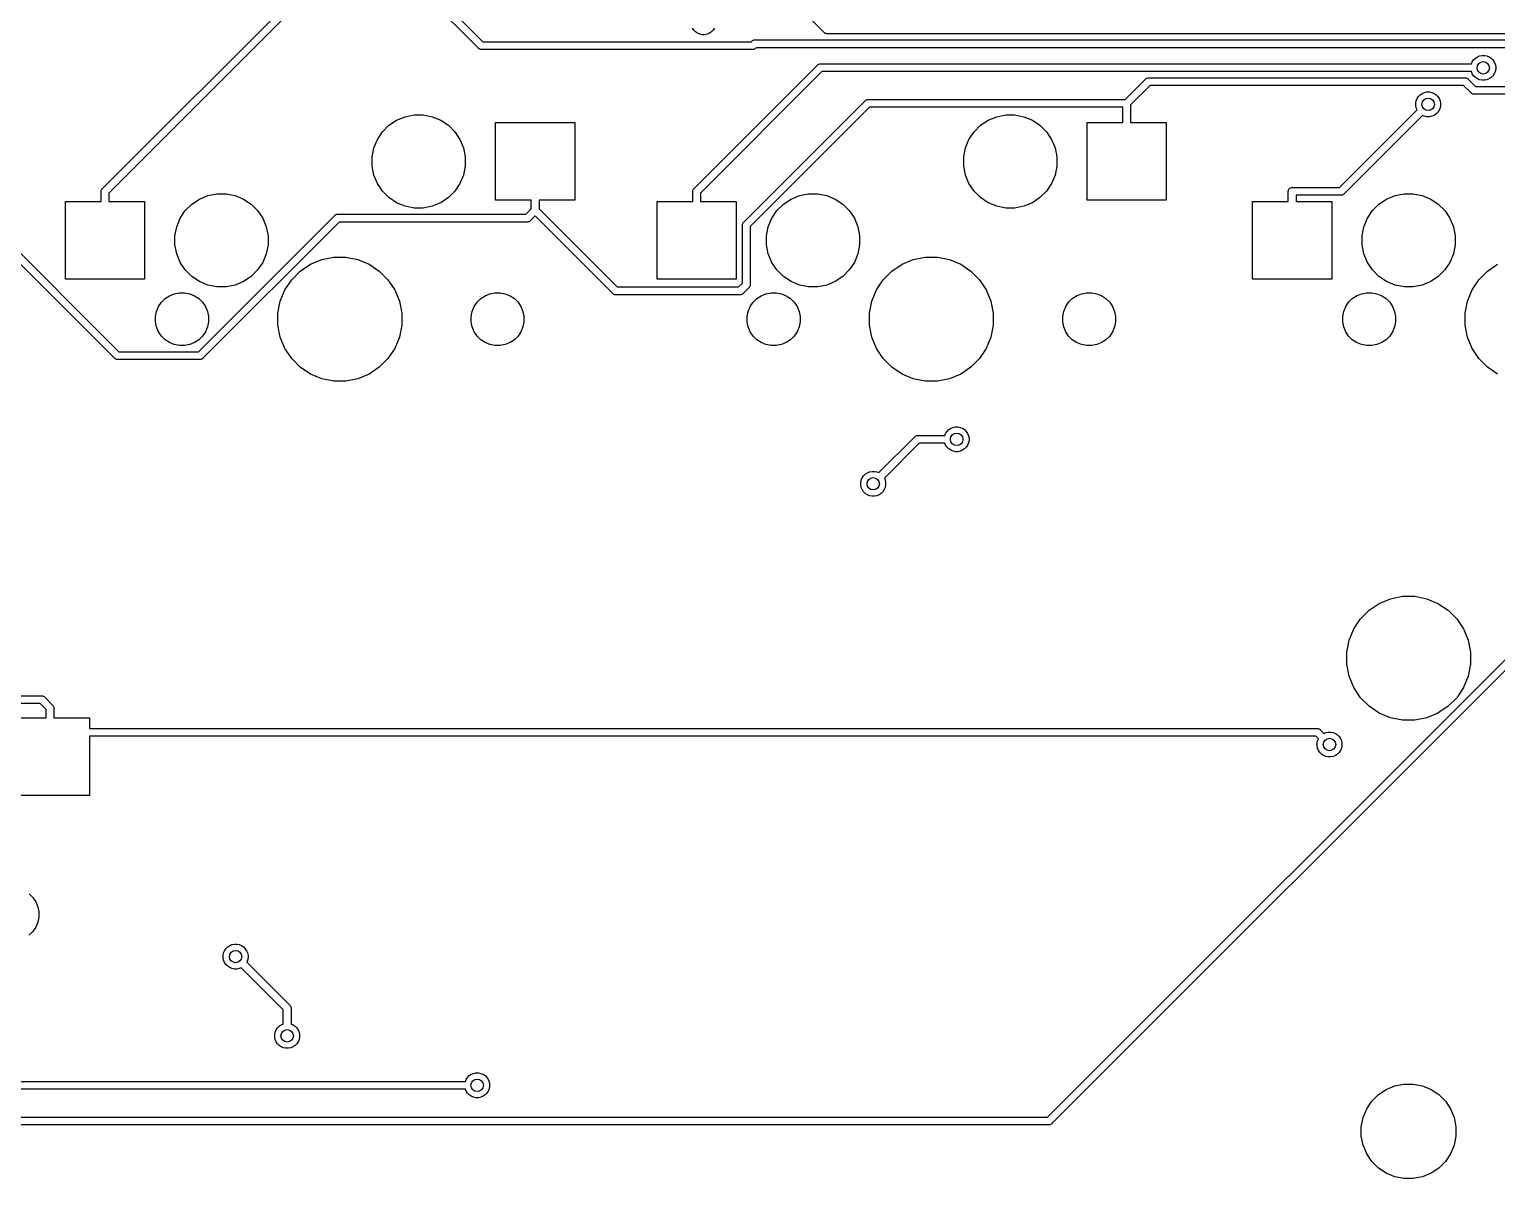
# Model space of a CAD drawing. Extents: x 1.2 to 14.9, y -4.9 to -0.3.
# Drawn here: x 6.606 to 8.467, y -4.825 to -3.367 of the extents above; entities that cross this region are included whole.
import ezdxf

# ---------------------------------------------------------------- set-up
doc = ezdxf.new("R2010")
doc.units = 0
doc.header["$MEASUREMENT"] = 0
doc.layers.add('BLACK', color=7, linetype='CONTINUOUS')

msp = doc.modelspace()

# ---------------------------------------------------------------- linework, layer by layer
at = {"layer": 'BLACK', "linetype": 'CONTINUOUS'}
for p, q in [((7.17563, -3.39133), (6.88133, -3.09702)), ((6.88704, -3.08882), (7.18132, -3.38309)), ((6.69905, -3.56933), (6.99434, -3.27405)), ((7.0047, -3.2776), (6.70728, -3.57502)), ((7.61407, -3.37137), (7.572, -3.3293)), ((7.44879, -3.36853), (7.44707, -3.36596)), ((7.47498, -3.36596), (7.47326, -3.36853)), ((7.18132, -3.38309), (7.52176, -3.38309)), ((7.45098, -3.37073), (7.44879, -3.36853)), ((7.45356, -3.37245), (7.45098, -3.37073)), ((7.45643, -3.37364), (7.45356, -3.37245)), ((7.45947, -3.37424), (7.45643, -3.37364)), ((7.46257, -3.37424), (7.45947, -3.37424)), ((7.46562, -3.37364), (7.46257, -3.37424)), ((7.46848, -3.37245), (7.46562, -3.37364)), ((7.47106, -3.37073), (7.46848, -3.37245)), ((7.47326, -3.36853), (7.47106, -3.37073)), ((7.52176, -3.38309), (7.52238, -3.38248)), ((7.52238, -3.38248), (7.52253, -3.38229)), ((7.52253, -3.38229), (7.52291, -3.38198)), ((7.52291, -3.38198), (7.52328, -3.38168)), ((7.52328, -3.38168), (7.52414, -3.38122)), ((7.52414, -3.38122), (7.52506, -3.38094)), ((7.52506, -3.38094), (7.52579, -3.38087)), ((7.52579, -3.38087), (7.52603, -3.38085)), ((7.52579, -3.38087), (7.52579, -3.38087)), ((7.52603, -3.38085), (7.52627, -3.38087)), ((7.52627, -3.38087), (8.60616, -3.38087)), ((7.61423, -3.37156), (7.61407, -3.37137)), ((7.61442, -3.37171), (7.61423, -3.37156)), ((7.61475, -3.37199), (7.61442, -3.37171)), ((7.61442, -3.37171), (7.61442, -3.37171)), ((7.61498, -3.37217), (7.61475, -3.37199)), ((7.61583, -3.37263), (7.61498, -3.37217)), ((7.61676, -3.37291), (7.61583, -3.37263)), ((7.61748, -3.37298), (7.61676, -3.37291)), ((7.61772, -3.37301), (7.61748, -3.37298)), ((7.61748, -3.37298), (7.61748, -3.37298)), ((7.61797, -3.37298), (7.61772, -3.37301)), ((8.67991, -3.37298), (7.61797, -3.37298)), ((7.17579, -3.39151), (7.17563, -3.39133)), ((7.17597, -3.39167), (7.17579, -3.39151)), ((7.17636, -3.39198), (7.17597, -3.39167)), ((7.17597, -3.39167), (7.17597, -3.39167)), ((7.17654, -3.39213), (7.17636, -3.39198)), ((7.17739, -3.39258), (7.17654, -3.39213)), ((7.17832, -3.39287), (7.17739, -3.39258)), ((7.17904, -3.39294), (7.17832, -3.39287)), ((7.17928, -3.39296), (7.17904, -3.39294)), ((7.17904, -3.39294), (7.17904, -3.39294)), ((7.17952, -3.39294), (7.17928, -3.39296)), ((7.52356, -3.39294), (7.17952, -3.39294)), ((7.5238, -3.39296), (7.52356, -3.39294)), ((7.52404, -3.39294), (7.5238, -3.39296)), ((7.52477, -3.39287), (7.52404, -3.39294)), ((7.52404, -3.39294), (7.52404, -3.39294)), ((7.5257, -3.39258), (7.52477, -3.39287)), ((7.52655, -3.39213), (7.5257, -3.39258)), ((7.5273, -3.39151), (7.52655, -3.39213)), ((7.52745, -3.39132), (7.5273, -3.39151)), ((7.52807, -3.39071), (7.52745, -3.39132)), ((8.6034, -3.39071), (7.52807, -3.39071)), ((8.43741, -3.40622), (8.4396, -3.40403)), ((8.4396, -3.40403), (8.44218, -3.4023)), ((8.44218, -3.4023), (8.44504, -3.40112)), ((8.44504, -3.40112), (8.44809, -3.40051)), ((8.44809, -3.40051), (8.45119, -3.40051)), ((8.45119, -3.40051), (8.45423, -3.40112)), ((8.45423, -3.40112), (8.4571, -3.4023)), ((8.4571, -3.4023), (8.45968, -3.40403)), ((8.45968, -3.40403), (8.46187, -3.40622)), ((7.44905, -3.56933), (7.60561, -3.41278)), ((7.61129, -3.42101), (7.45728, -3.57502)), ((7.60561, -3.41278), (7.60576, -3.41259)), ((7.60576, -3.41259), (7.60595, -3.41244)), ((7.60595, -3.41244), (7.60651, -3.41197)), ((7.60595, -3.41244), (7.60595, -3.41244)), ((7.60651, -3.41197), (7.60736, -3.41152)), ((7.60651, -3.41197), (7.60651, -3.41197)), ((7.60651, -3.41197), (7.60651, -3.41197)), ((7.60736, -3.41152), (7.60829, -3.41124)), ((7.60829, -3.41124), (7.60901, -3.41117)), ((7.60901, -3.41117), (7.60926, -3.41114)), ((7.60901, -3.41117), (7.60901, -3.41117)), ((7.60926, -3.41114), (7.6095, -3.41117)), ((7.6095, -3.41117), (8.4347, -3.41117)), ((8.43456, -3.42101), (7.61129, -3.42101)), ((8.43568, -3.42372), (8.43456, -3.42101)), ((8.4347, -3.41117), (8.43568, -3.4088)), ((8.43568, -3.4088), (8.43741, -3.40622)), ((8.46187, -3.40622), (8.46359, -3.4088)), ((8.46359, -3.4088), (8.46478, -3.41167)), ((8.46478, -3.42085), (8.46359, -3.42372)), ((8.46478, -3.41167), (8.46539, -3.41471)), ((8.46539, -3.41781), (8.46478, -3.42085)), ((8.46539, -3.41471), (8.46539, -3.41781)), ((7.9956, -3.45641), (8.0215, -3.43051)), ((8.02718, -3.43874), (8.00256, -3.46337)), ((8.0215, -3.43051), (8.02165, -3.43033)), ((8.02165, -3.43033), (8.02184, -3.43017)), ((8.02184, -3.43017), (8.0224, -3.42971)), ((8.0224, -3.42971), (8.02325, -3.42925)), ((8.02325, -3.42925), (8.02418, -3.42897)), ((8.02418, -3.42897), (8.0249, -3.4289)), ((8.0249, -3.4289), (8.02515, -3.42888)), ((8.0249, -3.4289), (8.0249, -3.4289)), ((8.02515, -3.42888), (8.02539, -3.4289)), ((8.02539, -3.4289), (8.42658, -3.4289)), ((8.42478, -3.43874), (8.02718, -3.43874)), ((8.43416, -3.44812), (8.42478, -3.43874)), ((8.42658, -3.4289), (8.42682, -3.42888)), ((8.42682, -3.42888), (8.42706, -3.4289)), ((8.42706, -3.4289), (8.42706, -3.4289)), ((8.42706, -3.4289), (8.42778, -3.42897)), ((8.42778, -3.42897), (8.42871, -3.42925)), ((8.42871, -3.42925), (8.42957, -3.42971)), ((8.42957, -3.42971), (8.43032, -3.43033)), ((8.43032, -3.43033), (8.43047, -3.43051)), ((8.43047, -3.43051), (8.43985, -3.43989)), ((8.43741, -3.4263), (8.43568, -3.42372)), ((8.4396, -3.42849), (8.43741, -3.4263)), ((8.44218, -3.43022), (8.4396, -3.42849)), ((8.43985, -3.43989), (8.72423, -3.43989)), ((8.44504, -3.4314), (8.44218, -3.43022)), ((8.44809, -3.43201), (8.44504, -3.4314)), ((8.45119, -3.43201), (8.44809, -3.43201)), ((8.45423, -3.4314), (8.45119, -3.43201)), ((8.4571, -3.43022), (8.45423, -3.4314)), ((8.45968, -3.42849), (8.4571, -3.43022)), ((8.46187, -3.4263), (8.45968, -3.42849)), ((8.46359, -3.42372), (8.46187, -3.4263)), ((7.51217, -3.6119), (7.66605, -3.45802)), ((7.66605, -3.45802), (7.66621, -3.45783)), ((7.66621, -3.45783), (7.66663, -3.45749)), ((7.66663, -3.45749), (7.66696, -3.45722)), ((7.66696, -3.45722), (7.66781, -3.45676)), ((7.66781, -3.45676), (7.66874, -3.45648)), ((7.66874, -3.45648), (7.66946, -3.45641)), ((7.66946, -3.45641), (7.6697, -3.45639)), ((7.66946, -3.45641), (7.66946, -3.45641)), ((7.6697, -3.45639), (7.66995, -3.45641)), ((7.66995, -3.45641), (7.9956, -3.45641)), ((8.36403, -3.46104), (8.36463, -3.45799)), ((8.36463, -3.45799), (8.36582, -3.45513)), ((8.36582, -3.45513), (8.36754, -3.45255)), ((8.36754, -3.45255), (8.36974, -3.45035)), ((8.36974, -3.45035), (8.37232, -3.44863)), ((8.37232, -3.44863), (8.37518, -3.44744)), ((8.37518, -3.44744), (8.37822, -3.44684)), ((8.37822, -3.44684), (8.38133, -3.44684)), ((8.38133, -3.44684), (8.38437, -3.44744)), ((8.38437, -3.44744), (8.38724, -3.44863)), ((8.38724, -3.44863), (8.38981, -3.45035)), ((8.38981, -3.45035), (8.39201, -3.45255)), ((8.39201, -3.45255), (8.39373, -3.45513)), ((8.39373, -3.45513), (8.39492, -3.45799)), ((8.39492, -3.45799), (8.39552, -3.46104)), ((8.43431, -3.44831), (8.43416, -3.44812)), ((8.4345, -3.44847), (8.43431, -3.44831)), ((8.4347, -3.44863), (8.4345, -3.44847)), ((8.4345, -3.44847), (8.4345, -3.44847)), ((8.43506, -3.44893), (8.4347, -3.44863)), ((8.43592, -3.44938), (8.43506, -3.44893)), ((8.43685, -3.44966), (8.43592, -3.44938)), ((8.43757, -3.44974), (8.43685, -3.44966)), ((8.43781, -3.44976), (8.43757, -3.44974)), ((8.43757, -3.44974), (8.43757, -3.44974)), ((8.43805, -3.44974), (8.43781, -3.44976)), ((8.72243, -3.44974), (8.43805, -3.44974)), ((7.07203, -3.48267), (7.08277, -3.47821)), ((7.08277, -3.47821), (7.09418, -3.47594)), ((7.09418, -3.47594), (7.10582, -3.47594)), ((7.10582, -3.47594), (7.11723, -3.47821)), ((7.11723, -3.47821), (7.12797, -3.48267)), ((7.67174, -3.46625), (7.5204, -3.61759)), ((7.99272, -3.46625), (7.67174, -3.46625)), ((7.82203, -3.48267), (7.83277, -3.47821)), ((7.83277, -3.47821), (7.84418, -3.47594)), ((7.84418, -3.47594), (7.85582, -3.47594)), ((7.85582, -3.47594), (7.86723, -3.47821)), ((7.86723, -3.47821), (7.87797, -3.48267)), ((7.99272, -3.47322), (7.99272, -3.46625)), ((7.99272, -3.48579), (7.99272, -3.47322)), ((7.99272, -3.47322), (7.99272, -3.47322)), ((8.00256, -3.46337), (8.00256, -3.48579)), ((8.26734, -3.56806), (8.36568, -3.46972)), ((8.37264, -3.47668), (8.27303, -3.57629)), ((8.36403, -3.46414), (8.36403, -3.46104)), ((8.36463, -3.46718), (8.36403, -3.46414)), ((8.36568, -3.46972), (8.36463, -3.46718)), ((8.37518, -3.47773), (8.37264, -3.47668)), ((8.37822, -3.47833), (8.37518, -3.47773)), ((8.38133, -3.47833), (8.37822, -3.47833)), ((8.38437, -3.47773), (8.38133, -3.47833)), ((8.38724, -3.47654), (8.38437, -3.47773)), ((8.38981, -3.47482), (8.38724, -3.47654)), ((8.39201, -3.47263), (8.38981, -3.47482)), ((8.39373, -3.47005), (8.39201, -3.47263)), ((8.39492, -3.46718), (8.39373, -3.47005)), ((8.39552, -3.46414), (8.39492, -3.46718)), ((8.39552, -3.46104), (8.39552, -3.46414)), ((7.05413, -3.49735), (7.06235, -3.48913)), ((7.06235, -3.48913), (7.07203, -3.48267)), ((7.12797, -3.48267), (7.13765, -3.48913)), ((7.13765, -3.48913), (7.14587, -3.49735)), ((7.19744, -3.58421), (7.19744, -3.48579)), ((7.19744, -3.48579), (7.29783, -3.48579)), ((7.29783, -3.48579), (7.29783, -3.58421)), ((7.80413, -3.49735), (7.81235, -3.48913)), ((7.81235, -3.48913), (7.82203, -3.48267)), ((7.87797, -3.48267), (7.88765, -3.48913)), ((7.88765, -3.48913), (7.89587, -3.49735)), ((7.94744, -3.58421), (7.94744, -3.48579)), ((7.94744, -3.48579), (7.99272, -3.48579)), ((8.00256, -3.48579), (8.04783, -3.48579)), ((8.04783, -3.48579), (8.04783, -3.58421)), ((7.04321, -3.51777), (7.04767, -3.50703)), ((7.04767, -3.50703), (7.05413, -3.49735)), ((7.14587, -3.49735), (7.15233, -3.50703)), ((7.15233, -3.50703), (7.15679, -3.51777)), ((7.79321, -3.51777), (7.79767, -3.50703)), ((7.79767, -3.50703), (7.80413, -3.49735)), ((7.89587, -3.49735), (7.90233, -3.50703)), ((7.90233, -3.50703), (7.90679, -3.51777)), ((7.04094, -3.52918), (7.04321, -3.51777)), ((7.04094, -3.54082), (7.04094, -3.52918)), ((7.15679, -3.51777), (7.15906, -3.52918)), ((7.15906, -3.52918), (7.15906, -3.54082)), ((7.79094, -3.52918), (7.79321, -3.51777)), ((7.79094, -3.54082), (7.79094, -3.52918)), ((7.90679, -3.51777), (7.90906, -3.52918)), ((7.90906, -3.52918), (7.90906, -3.54082)), ((7.04321, -3.55223), (7.04094, -3.54082)), ((7.04767, -3.56297), (7.04321, -3.55223)), ((7.15679, -3.55223), (7.15233, -3.56297)), ((7.15906, -3.54082), (7.15679, -3.55223)), ((7.79321, -3.55223), (7.79094, -3.54082)), ((7.79767, -3.56297), (7.79321, -3.55223)), ((7.90679, -3.55223), (7.90233, -3.56297)), ((7.90906, -3.54082), (7.90679, -3.55223)), ((6.69751, -3.57202), (6.69779, -3.57109)), ((6.69779, -3.57109), (6.69825, -3.57023)), ((6.69825, -3.57023), (6.69871, -3.56967)), ((6.69871, -3.56967), (6.69887, -3.56948)), ((6.69871, -3.56967), (6.69871, -3.56967)), ((6.69887, -3.56948), (6.69905, -3.56933)), ((7.05413, -3.57265), (7.04767, -3.56297)), ((7.15233, -3.56297), (7.14587, -3.57265)), ((7.44751, -3.57202), (7.44779, -3.57109)), ((7.44779, -3.57109), (7.44825, -3.57023)), ((7.44825, -3.57023), (7.44871, -3.56967)), ((7.44871, -3.56967), (7.44887, -3.56948)), ((7.44871, -3.56967), (7.44871, -3.56967)), ((7.44887, -3.56948), (7.44905, -3.56933)), ((7.80413, -3.57265), (7.79767, -3.56297)), ((7.90233, -3.56297), (7.89587, -3.57265)), ((8.20251, -3.57202), (8.20279, -3.57109)), ((8.20279, -3.57109), (8.20325, -3.57023)), ((8.20325, -3.57023), (8.20387, -3.56948)), ((8.20387, -3.56948), (8.20461, -3.56887)), ((8.20461, -3.56887), (8.20547, -3.56841)), ((8.20547, -3.56841), (8.2064, -3.56813)), ((8.2064, -3.56813), (8.20712, -3.56806)), ((8.20712, -3.56806), (8.20736, -3.56804)), ((8.20712, -3.56806), (8.20712, -3.56806)), ((8.20736, -3.56804), (8.2076, -3.56806)), ((8.2076, -3.56806), (8.26734, -3.56806)), ((6.71429, -3.78462), (6.51388, -3.58421)), ((6.5278, -3.58421), (6.71998, -3.77639)), ((6.65217, -3.68421), (6.65217, -3.58579)), ((6.65217, -3.58579), (6.69744, -3.58579)), ((6.69742, -3.57298), (6.69751, -3.57202)), ((6.69744, -3.57322), (6.69742, -3.57298)), ((6.69744, -3.58579), (6.69744, -3.57322)), ((6.70728, -3.57502), (6.70728, -3.58579)), ((6.70728, -3.58579), (6.75256, -3.58579)), ((6.75256, -3.58579), (6.75256, -3.68421)), ((6.80413, -3.59735), (6.81235, -3.58913)), ((6.81235, -3.58913), (6.82203, -3.58267)), ((6.82203, -3.58267), (6.83277, -3.57821)), ((6.83277, -3.57821), (6.84418, -3.57594)), ((6.84418, -3.57594), (6.85582, -3.57594)), ((6.85582, -3.57594), (6.86723, -3.57821)), ((6.86723, -3.57821), (6.87797, -3.58267)), ((6.87797, -3.58267), (6.88765, -3.58913)), ((6.88765, -3.58913), (6.89587, -3.59735)), ((7.06235, -3.58087), (7.05413, -3.57265)), ((7.07203, -3.58733), (7.06235, -3.58087)), ((7.08277, -3.59179), (7.07203, -3.58733)), ((7.12797, -3.58733), (7.11723, -3.59179)), ((7.13765, -3.58087), (7.12797, -3.58733)), ((7.14587, -3.57265), (7.13765, -3.58087)), ((7.24272, -3.58421), (7.19744, -3.58421)), ((7.24272, -3.59498), (7.24272, -3.58421)), ((7.29783, -3.58421), (7.25256, -3.58421)), ((7.25256, -3.58421), (7.25256, -3.59498)), ((7.40217, -3.68421), (7.40217, -3.58579)), ((7.40217, -3.58579), (7.44744, -3.58579)), ((7.44742, -3.57298), (7.44751, -3.57202)), ((7.44744, -3.57322), (7.44742, -3.57298)), ((7.44744, -3.58579), (7.44744, -3.57322)), ((7.45728, -3.57502), (7.45728, -3.58579)), ((7.45728, -3.58579), (7.50256, -3.58579)), ((7.50256, -3.58579), (7.50256, -3.68421)), ((7.55413, -3.59735), (7.56235, -3.58913)), ((7.56235, -3.58913), (7.57203, -3.58267)), ((7.57203, -3.58267), (7.58277, -3.57821)), ((7.58277, -3.57821), (7.59418, -3.57594)), ((7.59418, -3.57594), (7.60582, -3.57594)), ((7.60582, -3.57594), (7.61723, -3.57821)), ((7.61723, -3.57821), (7.62797, -3.58267)), ((7.62797, -3.58267), (7.63765, -3.58913)), ((7.63765, -3.58913), (7.64587, -3.59735)), ((7.81235, -3.58087), (7.80413, -3.57265)), ((7.82203, -3.58733), (7.81235, -3.58087)), ((7.83277, -3.59179), (7.82203, -3.58733)), ((7.87797, -3.58733), (7.86723, -3.59179)), ((7.88765, -3.58087), (7.87797, -3.58733)), ((7.89587, -3.57265), (7.88765, -3.58087)), ((8.04783, -3.58421), (7.94744, -3.58421)), ((8.15717, -3.68421), (8.15717, -3.58579)), ((8.15717, -3.58579), (8.20244, -3.58579)), ((8.20242, -3.57298), (8.20251, -3.57202)), ((8.20244, -3.57322), (8.20242, -3.57298)), ((8.20244, -3.58579), (8.20244, -3.57322)), ((8.26914, -3.5779), (8.21228, -3.5779)), ((8.21228, -3.5779), (8.21228, -3.58579)), ((8.21228, -3.58579), (8.25756, -3.58579)), ((8.25756, -3.58579), (8.25756, -3.68421)), ((8.26938, -3.57793), (8.26914, -3.5779)), ((8.26962, -3.5779), (8.26938, -3.57793)), ((8.27035, -3.57783), (8.26962, -3.5779)), ((8.26962, -3.5779), (8.26962, -3.5779)), ((8.27127, -3.57755), (8.27035, -3.57783)), ((8.27213, -3.57709), (8.27127, -3.57755)), ((8.27288, -3.57648), (8.27213, -3.57709)), ((8.27303, -3.57629), (8.27288, -3.57648)), ((8.30913, -3.59735), (8.31735, -3.58913)), ((8.31735, -3.58913), (8.32703, -3.58267)), ((8.32703, -3.58267), (8.33777, -3.57821)), ((8.33777, -3.57821), (8.34918, -3.57594)), ((8.34918, -3.57594), (8.36082, -3.57594)), ((8.36082, -3.57594), (8.37223, -3.57821)), ((8.37223, -3.57821), (8.38297, -3.58267)), ((8.38297, -3.58267), (8.39265, -3.58913)), ((8.39265, -3.58913), (8.40087, -3.59735)), ((6.79321, -3.61777), (6.79767, -3.60703)), ((6.79767, -3.60703), (6.80413, -3.59735)), ((6.82071, -3.77639), (6.99354, -3.60356)), ((6.89587, -3.59735), (6.90233, -3.60703)), ((6.90233, -3.60703), (6.90679, -3.61777)), ((6.99354, -3.60356), (6.99369, -3.60337)), ((6.99369, -3.60337), (6.99388, -3.60322)), ((6.99388, -3.60322), (6.99444, -3.60275)), ((6.99444, -3.60275), (6.9953, -3.6023)), ((6.9953, -3.6023), (6.99549, -3.60224)), ((6.99549, -3.60224), (6.99622, -3.60202)), ((6.99622, -3.60202), (6.99695, -3.60194)), ((6.99695, -3.60194), (6.99719, -3.60192)), ((6.99695, -3.60194), (6.99695, -3.60194)), ((6.99719, -3.60192), (6.99743, -3.60194)), ((6.99743, -3.60194), (7.23575, -3.60194)), ((7.09418, -3.59406), (7.08277, -3.59179)), ((7.10582, -3.59406), (7.09418, -3.59406)), ((7.11723, -3.59179), (7.10582, -3.59406)), ((7.23575, -3.60194), (7.24272, -3.59498)), ((7.24764, -3.60398), (7.24144, -3.61018)), ((7.34609, -3.70243), (7.24764, -3.60398)), ((7.25256, -3.59498), (7.35178, -3.6942)), ((7.54321, -3.61777), (7.54767, -3.60703)), ((7.54767, -3.60703), (7.55413, -3.59735)), ((7.64587, -3.59735), (7.65233, -3.60703)), ((7.65233, -3.60703), (7.65679, -3.61777)), ((7.84418, -3.59406), (7.83277, -3.59179)), ((7.85582, -3.59406), (7.84418, -3.59406)), ((7.86723, -3.59179), (7.85582, -3.59406)), ((8.29821, -3.61777), (8.30267, -3.60703)), ((8.30267, -3.60703), (8.30913, -3.59735)), ((8.40087, -3.59735), (8.40733, -3.60703)), ((8.40733, -3.60703), (8.41179, -3.61777)), ((6.79094, -3.62918), (6.79321, -3.61777)), ((6.99923, -3.61179), (6.82639, -3.78462)), ((6.90679, -3.61777), (6.90906, -3.62918)), ((7.23755, -3.61179), (6.99923, -3.61179)), ((7.23779, -3.61181), (7.23755, -3.61179)), ((7.23803, -3.61179), (7.23779, -3.61181)), ((7.23876, -3.61172), (7.23803, -3.61179)), ((7.23803, -3.61179), (7.23803, -3.61179)), ((7.23968, -3.61143), (7.23876, -3.61172)), ((7.24054, -3.61098), (7.23968, -3.61143)), ((7.24129, -3.61036), (7.24054, -3.61098)), ((7.24144, -3.61018), (7.24129, -3.61036)), ((7.51054, -3.61556), (7.51056, -3.61531)), ((7.51056, -3.6158), (7.51054, -3.61556)), ((7.51056, -3.61531), (7.51063, -3.61459)), ((7.51056, -3.61531), (7.51056, -3.61531)), ((7.51056, -3.68923), (7.51056, -3.6158)), ((7.51063, -3.61459), (7.51091, -3.61366)), ((7.51091, -3.61366), (7.51137, -3.61281)), ((7.51137, -3.61281), (7.51198, -3.61206)), ((7.51198, -3.61206), (7.51217, -3.6119)), ((7.5204, -3.61759), (7.5204, -3.69103)), ((7.54094, -3.62918), (7.54321, -3.61777)), ((7.65679, -3.61777), (7.65906, -3.62918)), ((8.29594, -3.62918), (8.29821, -3.61777)), ((8.41179, -3.61777), (8.41406, -3.62918)), ((6.79094, -3.64082), (6.79094, -3.62918)), ((6.79321, -3.65223), (6.79094, -3.64082)), ((6.90906, -3.64082), (6.90679, -3.65223)), ((6.90906, -3.62918), (6.90906, -3.64082)), ((7.54094, -3.64082), (7.54094, -3.62918)), ((7.54321, -3.65223), (7.54094, -3.64082)), ((7.65906, -3.64082), (7.65679, -3.65223)), ((7.65906, -3.62918), (7.65906, -3.64082)), ((8.29594, -3.64082), (8.29594, -3.62918)), ((8.29821, -3.65223), (8.29594, -3.64082)), ((8.41406, -3.64082), (8.41179, -3.65223)), ((8.41406, -3.62918), (8.41406, -3.64082)), ((6.79767, -3.66297), (6.79321, -3.65223)), ((6.80413, -3.67265), (6.79767, -3.66297)), ((6.90233, -3.66297), (6.89587, -3.67265)), ((6.90679, -3.65223), (6.90233, -3.66297)), ((6.96282, -3.66543), (6.9771, -3.65952)), ((6.9771, -3.65952), (6.99227, -3.6565)), ((6.99227, -3.6565), (7.00773, -3.6565)), ((7.00773, -3.6565), (7.0229, -3.65952)), ((7.0229, -3.65952), (7.03718, -3.66543)), ((7.54767, -3.66297), (7.54321, -3.65223)), ((7.55413, -3.67265), (7.54767, -3.66297)), ((7.65233, -3.66297), (7.64587, -3.67265)), ((7.65679, -3.65223), (7.65233, -3.66297)), ((7.71282, -3.66543), (7.7271, -3.65952)), ((7.7271, -3.65952), (7.74227, -3.6565)), ((7.74227, -3.6565), (7.75773, -3.6565)), ((7.75773, -3.6565), (7.7729, -3.65952)), ((7.7729, -3.65952), (7.78718, -3.66543)), ((8.30267, -3.66297), (8.29821, -3.65223)), ((8.30913, -3.67265), (8.30267, -3.66297)), ((8.40733, -3.66297), (8.40087, -3.67265)), ((8.41179, -3.65223), (8.40733, -3.66297)), ((6.81235, -3.68087), (6.80413, -3.67265)), ((6.82203, -3.68733), (6.81235, -3.68087)), ((6.88765, -3.68087), (6.87797, -3.68733)), ((6.89587, -3.67265), (6.88765, -3.68087)), ((6.93903, -3.68496), (6.94996, -3.67403)), ((6.94996, -3.67403), (6.96282, -3.66543)), ((7.03718, -3.66543), (7.05004, -3.67403)), ((7.05004, -3.67403), (7.06097, -3.68496)), ((7.56235, -3.68087), (7.55413, -3.67265)), ((7.57203, -3.68733), (7.56235, -3.68087)), ((7.63765, -3.68087), (7.62797, -3.68733)), ((7.64587, -3.67265), (7.63765, -3.68087)), ((7.68903, -3.68496), (7.69996, -3.67403)), ((7.69996, -3.67403), (7.71282, -3.66543)), ((7.78718, -3.66543), (7.80004, -3.67403)), ((7.80004, -3.67403), (7.81097, -3.68496)), ((8.31735, -3.68087), (8.30913, -3.67265)), ((8.32703, -3.68733), (8.31735, -3.68087)), ((8.39265, -3.68087), (8.38297, -3.68733)), ((8.40087, -3.67265), (8.39265, -3.68087)), ((8.44403, -3.68496), (8.45496, -3.67403)), ((8.45496, -3.67403), (8.46782, -3.66543)), ((6.75256, -3.68421), (6.65217, -3.68421)), ((6.79023, -3.70279), (6.7967, -3.7015)), ((6.7967, -3.7015), (6.8033, -3.7015)), ((6.8033, -3.7015), (6.80977, -3.70279)), ((6.83277, -3.69179), (6.82203, -3.68733)), ((6.84418, -3.69406), (6.83277, -3.69179)), ((6.85582, -3.69406), (6.84418, -3.69406)), ((6.86723, -3.69179), (6.85582, -3.69406)), ((6.87797, -3.68733), (6.86723, -3.69179)), ((6.92452, -3.7121), (6.93043, -3.69782)), ((6.93043, -3.69782), (6.93903, -3.68496)), ((7.06097, -3.68496), (7.06957, -3.69782)), ((7.06957, -3.69782), (7.07548, -3.7121)), ((7.19023, -3.70279), (7.1967, -3.7015)), ((7.1967, -3.7015), (7.2033, -3.7015)), ((7.2033, -3.7015), (7.20977, -3.70279)), ((7.35178, -3.6942), (7.50559, -3.6942)), ((7.50256, -3.68421), (7.40217, -3.68421)), ((7.50559, -3.6942), (7.51056, -3.68923)), ((7.51879, -3.69492), (7.51128, -3.70243)), ((7.51898, -3.69476), (7.51879, -3.69492)), ((7.51913, -3.69458), (7.51898, -3.69476)), ((7.51959, -3.69402), (7.51913, -3.69458)), ((7.51913, -3.69458), (7.51913, -3.69458)), ((7.52005, -3.69316), (7.51959, -3.69402)), ((7.52033, -3.69223), (7.52005, -3.69316)), ((7.5204, -3.69151), (7.52033, -3.69223)), ((7.5204, -3.69103), (7.52043, -3.69127)), ((7.52043, -3.69127), (7.5204, -3.69151)), ((7.5204, -3.69151), (7.5204, -3.69151)), ((7.54023, -3.70279), (7.5467, -3.7015)), ((7.5467, -3.7015), (7.5533, -3.7015)), ((7.5533, -3.7015), (7.55977, -3.70279)), ((7.58277, -3.69179), (7.57203, -3.68733)), ((7.59418, -3.69406), (7.58277, -3.69179)), ((7.60582, -3.69406), (7.59418, -3.69406)), ((7.61723, -3.69179), (7.60582, -3.69406)), ((7.62797, -3.68733), (7.61723, -3.69179)), ((7.67452, -3.7121), (7.68043, -3.69782)), ((7.68043, -3.69782), (7.68903, -3.68496)), ((7.81097, -3.68496), (7.81957, -3.69782)), ((7.81957, -3.69782), (7.82548, -3.7121)), ((7.94023, -3.70279), (7.9467, -3.7015)), ((7.9467, -3.7015), (7.9533, -3.7015)), ((7.9533, -3.7015), (7.95977, -3.70279)), ((8.25756, -3.68421), (8.15717, -3.68421)), ((8.29523, -3.70279), (8.3017, -3.7015)), ((8.3017, -3.7015), (8.3083, -3.7015)), ((8.3083, -3.7015), (8.31477, -3.70279)), ((8.33777, -3.69179), (8.32703, -3.68733)), ((8.34918, -3.69406), (8.33777, -3.69179)), ((8.36082, -3.69406), (8.34918, -3.69406)), ((8.37223, -3.69179), (8.36082, -3.69406)), ((8.38297, -3.68733), (8.37223, -3.69179)), ((8.42952, -3.7121), (8.43543, -3.69782)), ((8.43543, -3.69782), (8.44403, -3.68496)), ((6.76779, -3.72523), (6.77031, -3.71913)), ((6.77031, -3.71913), (6.77398, -3.71365)), ((6.77398, -3.71365), (6.77865, -3.70898)), ((6.77865, -3.70898), (6.78413, -3.70531)), ((6.78413, -3.70531), (6.79023, -3.70279)), ((6.80977, -3.70279), (6.81587, -3.70531)), ((6.81587, -3.70531), (6.82135, -3.70898)), ((6.82135, -3.70898), (6.82602, -3.71365)), ((6.82602, -3.71365), (6.82969, -3.71913)), ((6.82969, -3.71913), (6.83221, -3.72523)), ((6.9215, -3.72727), (6.92452, -3.7121)), ((7.07548, -3.7121), (7.0785, -3.72727)), ((7.16779, -3.72523), (7.17031, -3.71913)), ((7.17031, -3.71913), (7.17398, -3.71365)), ((7.17398, -3.71365), (7.17864, -3.70898)), ((7.17864, -3.70898), (7.18413, -3.70531)), ((7.18413, -3.70531), (7.19023, -3.70279)), ((7.20977, -3.70279), (7.21587, -3.70531)), ((7.21587, -3.70531), (7.22135, -3.70898)), ((7.22135, -3.70898), (7.22602, -3.71365)), ((7.22602, -3.71365), (7.22969, -3.71913)), ((7.22969, -3.71913), (7.23221, -3.72523)), ((7.34624, -3.70262), (7.34609, -3.70243)), ((7.34643, -3.70277), (7.34624, -3.70262)), ((7.34685, -3.70312), (7.34643, -3.70277)), ((7.34643, -3.70277), (7.34643, -3.70277)), ((7.34699, -3.70323), (7.34685, -3.70312)), ((7.34785, -3.70369), (7.34699, -3.70323)), ((7.34878, -3.70397), (7.34785, -3.70369)), ((7.3495, -3.70404), (7.34878, -3.70397)), ((7.34974, -3.70407), (7.3495, -3.70404)), ((7.3495, -3.70404), (7.3495, -3.70404)), ((7.34998, -3.70404), (7.34974, -3.70407)), ((7.50738, -3.70404), (7.34998, -3.70404)), ((7.50763, -3.70407), (7.50738, -3.70404)), ((7.50787, -3.70404), (7.50763, -3.70407)), ((7.50859, -3.70397), (7.50787, -3.70404)), ((7.50787, -3.70404), (7.50787, -3.70404)), ((7.50952, -3.70369), (7.50859, -3.70397)), ((7.51037, -3.70323), (7.50952, -3.70369)), ((7.51112, -3.70262), (7.51037, -3.70323)), ((7.51128, -3.70243), (7.51112, -3.70262)), ((7.51779, -3.72523), (7.52031, -3.71913)), ((7.52031, -3.71913), (7.52398, -3.71365)), ((7.52398, -3.71365), (7.52865, -3.70898)), ((7.52865, -3.70898), (7.53413, -3.70531)), ((7.53413, -3.70531), (7.54023, -3.70279)), ((7.55977, -3.70279), (7.56587, -3.70531)), ((7.56587, -3.70531), (7.57135, -3.70898)), ((7.57135, -3.70898), (7.57602, -3.71365)), ((7.57602, -3.71365), (7.57969, -3.71913)), ((7.57969, -3.71913), (7.58221, -3.72523)), ((7.6715, -3.72727), (7.67452, -3.7121)), ((7.82548, -3.7121), (7.8285, -3.72727)), ((7.91779, -3.72523), (7.92031, -3.71913)), ((7.92031, -3.71913), (7.92398, -3.71365)), ((7.92398, -3.71365), (7.92864, -3.70898)), ((7.92864, -3.70898), (7.93413, -3.70531)), ((7.93413, -3.70531), (7.94023, -3.70279)), ((7.95977, -3.70279), (7.96587, -3.70531)), ((7.96587, -3.70531), (7.97135, -3.70898)), ((7.97135, -3.70898), (7.97602, -3.71365)), ((7.97602, -3.71365), (7.97969, -3.71913)), ((7.97969, -3.71913), (7.98221, -3.72523)), ((8.27279, -3.72523), (8.27531, -3.71913)), ((8.27531, -3.71913), (8.27898, -3.71365)), ((8.27898, -3.71365), (8.28364, -3.70898)), ((8.28364, -3.70898), (8.28913, -3.70531)), ((8.28913, -3.70531), (8.29523, -3.70279)), ((8.31477, -3.70279), (8.32087, -3.70531)), ((8.32087, -3.70531), (8.32635, -3.70898)), ((8.32635, -3.70898), (8.33102, -3.71365)), ((8.33102, -3.71365), (8.33469, -3.71913)), ((8.33469, -3.71913), (8.33721, -3.72523)), ((8.4265, -3.72727), (8.42952, -3.7121)), ((6.7665, -3.7317), (6.76779, -3.72523)), ((6.7665, -3.7383), (6.7665, -3.7317)), ((6.76779, -3.74477), (6.7665, -3.7383)), ((6.83221, -3.72523), (6.8335, -3.7317)), ((6.8335, -3.7383), (6.83221, -3.74477)), ((6.8335, -3.7317), (6.8335, -3.7383)), ((6.9215, -3.74273), (6.9215, -3.72727)), ((7.0785, -3.72727), (7.0785, -3.74273)), ((7.1665, -3.7317), (7.16779, -3.72523)), ((7.1665, -3.7383), (7.1665, -3.7317)), ((7.16779, -3.74477), (7.1665, -3.7383)), ((7.23221, -3.72523), (7.2335, -3.7317)), ((7.2335, -3.7383), (7.23221, -3.74477)), ((7.2335, -3.7317), (7.2335, -3.7383)), ((7.5165, -3.7317), (7.51779, -3.72523)), ((7.5165, -3.7383), (7.5165, -3.7317)), ((7.51779, -3.74477), (7.5165, -3.7383)), ((7.58221, -3.72523), (7.5835, -3.7317)), ((7.5835, -3.7383), (7.58221, -3.74477)), ((7.5835, -3.7317), (7.5835, -3.7383)), ((7.6715, -3.74273), (7.6715, -3.72727)), ((7.8285, -3.72727), (7.8285, -3.74273)), ((7.9165, -3.7317), (7.91779, -3.72523)), ((7.9165, -3.7383), (7.9165, -3.7317)), ((7.91779, -3.74477), (7.9165, -3.7383)), ((7.98221, -3.72523), (7.9835, -3.7317)), ((7.9835, -3.7383), (7.98221, -3.74477)), ((7.9835, -3.7317), (7.9835, -3.7383)), ((8.2715, -3.7317), (8.27279, -3.72523)), ((8.2715, -3.7383), (8.2715, -3.7317)), ((8.27279, -3.74477), (8.2715, -3.7383)), ((8.33721, -3.72523), (8.3385, -3.7317)), ((8.3385, -3.7383), (8.33721, -3.74477)), ((8.3385, -3.7317), (8.3385, -3.7383)), ((8.4265, -3.74273), (8.4265, -3.72727)), ((6.77031, -3.75087), (6.76779, -3.74477)), ((6.77398, -3.75636), (6.77031, -3.75087)), ((6.77865, -3.76102), (6.77398, -3.75636)), ((6.82602, -3.75636), (6.82135, -3.76102)), ((6.82969, -3.75087), (6.82602, -3.75636)), ((6.83221, -3.74477), (6.82969, -3.75087)), ((6.92452, -3.7579), (6.9215, -3.74273)), ((7.0785, -3.74273), (7.07548, -3.7579)), ((7.17031, -3.75087), (7.16779, -3.74477)), ((7.17398, -3.75636), (7.17031, -3.75087)), ((7.17864, -3.76102), (7.17398, -3.75636)), ((7.22602, -3.75636), (7.22135, -3.76102)), ((7.22969, -3.75087), (7.22602, -3.75636)), ((7.23221, -3.74477), (7.22969, -3.75087)), ((7.52031, -3.75087), (7.51779, -3.74477)), ((7.52398, -3.75636), (7.52031, -3.75087)), ((7.52865, -3.76102), (7.52398, -3.75636)), ((7.57602, -3.75636), (7.57135, -3.76102)), ((7.57969, -3.75087), (7.57602, -3.75636)), ((7.58221, -3.74477), (7.57969, -3.75087)), ((7.67452, -3.7579), (7.6715, -3.74273)), ((7.8285, -3.74273), (7.82548, -3.7579)), ((7.92031, -3.75087), (7.91779, -3.74477)), ((7.92398, -3.75636), (7.92031, -3.75087)), ((7.92864, -3.76102), (7.92398, -3.75636)), ((7.97602, -3.75636), (7.97135, -3.76102)), ((7.97969, -3.75087), (7.97602, -3.75636)), ((7.98221, -3.74477), (7.97969, -3.75087)), ((8.27531, -3.75087), (8.27279, -3.74477)), ((8.27898, -3.75636), (8.27531, -3.75087)), ((8.28364, -3.76102), (8.27898, -3.75636)), ((8.33102, -3.75636), (8.32635, -3.76102)), ((8.33469, -3.75087), (8.33102, -3.75636)), ((8.33721, -3.74477), (8.33469, -3.75087)), ((8.42952, -3.7579), (8.4265, -3.74273)), ((6.78413, -3.76469), (6.77865, -3.76102)), ((6.79023, -3.76721), (6.78413, -3.76469)), ((6.7967, -3.7685), (6.79023, -3.76721)), ((6.8033, -3.7685), (6.7967, -3.7685)), ((6.80977, -3.76721), (6.8033, -3.7685)), ((6.81587, -3.76469), (6.80977, -3.76721)), ((6.82135, -3.76102), (6.81587, -3.76469)), ((6.93043, -3.77218), (6.92452, -3.7579)), ((6.93903, -3.78504), (6.93043, -3.77218)), ((7.06957, -3.77218), (7.06097, -3.78504)), ((7.07548, -3.7579), (7.06957, -3.77218)), ((7.18413, -3.76469), (7.17864, -3.76102)), ((7.19023, -3.76721), (7.18413, -3.76469)), ((7.1967, -3.7685), (7.19023, -3.76721)), ((7.2033, -3.7685), (7.1967, -3.7685)), ((7.20977, -3.76721), (7.2033, -3.7685)), ((7.21587, -3.76469), (7.20977, -3.76721)), ((7.22135, -3.76102), (7.21587, -3.76469)), ((7.53413, -3.76469), (7.52865, -3.76102)), ((7.54023, -3.76721), (7.53413, -3.76469)), ((7.5467, -3.7685), (7.54023, -3.76721)), ((7.5533, -3.7685), (7.5467, -3.7685)), ((7.55977, -3.76721), (7.5533, -3.7685)), ((7.56587, -3.76469), (7.55977, -3.76721)), ((7.57135, -3.76102), (7.56587, -3.76469)), ((7.68043, -3.77218), (7.67452, -3.7579)), ((7.68903, -3.78504), (7.68043, -3.77218)), ((7.81957, -3.77218), (7.81097, -3.78504)), ((7.82548, -3.7579), (7.81957, -3.77218)), ((7.93413, -3.76469), (7.92864, -3.76102)), ((7.94023, -3.76721), (7.93413, -3.76469)), ((7.9467, -3.7685), (7.94023, -3.76721)), ((7.9533, -3.7685), (7.9467, -3.7685)), ((7.95977, -3.76721), (7.9533, -3.7685)), ((7.96587, -3.76469), (7.95977, -3.76721)), ((7.97135, -3.76102), (7.96587, -3.76469)), ((8.28913, -3.76469), (8.28364, -3.76102)), ((8.29523, -3.76721), (8.28913, -3.76469)), ((8.3017, -3.7685), (8.29523, -3.76721)), ((8.3083, -3.7685), (8.3017, -3.7685)), ((8.31477, -3.76721), (8.3083, -3.7685)), ((8.32087, -3.76469), (8.31477, -3.76721)), ((8.32635, -3.76102), (8.32087, -3.76469)), ((8.43543, -3.77218), (8.42952, -3.7579)), ((8.44403, -3.78504), (8.43543, -3.77218)), ((6.71444, -3.78481), (6.71429, -3.78462)), ((6.71463, -3.78496), (6.71444, -3.78481)), ((6.71519, -3.78542), (6.71463, -3.78496)), ((6.71605, -3.78588), (6.71519, -3.78542)), ((6.71698, -3.78616), (6.71605, -3.78588)), ((6.7177, -3.78623), (6.71698, -3.78616)), ((6.71794, -3.78626), (6.7177, -3.78623)), ((6.7177, -3.78623), (6.7177, -3.78623)), ((6.71818, -3.78623), (6.71794, -3.78626)), ((6.8225, -3.78623), (6.71818, -3.78623)), ((6.71998, -3.77639), (6.82071, -3.77639)), ((6.82274, -3.78626), (6.8225, -3.78623)), ((6.82299, -3.78623), (6.82274, -3.78626)), ((6.82371, -3.78616), (6.82299, -3.78623)), ((6.82299, -3.78623), (6.82299, -3.78623)), ((6.82464, -3.78588), (6.82371, -3.78616)), ((6.82549, -3.78542), (6.82464, -3.78588)), ((6.82624, -3.78481), (6.82549, -3.78542)), ((6.82639, -3.78462), (6.82624, -3.78481)), ((6.94996, -3.79597), (6.93903, -3.78504)), ((7.06097, -3.78504), (7.05004, -3.79597)), ((7.69996, -3.79597), (7.68903, -3.78504)), ((7.81097, -3.78504), (7.80004, -3.79597)), ((8.45496, -3.79597), (8.44403, -3.78504)), ((6.96282, -3.80457), (6.94996, -3.79597)), ((6.9771, -3.81048), (6.96282, -3.80457)), ((6.99227, -3.8135), (6.9771, -3.81048)), ((7.0229, -3.81048), (7.00773, -3.8135)), ((7.03718, -3.80457), (7.0229, -3.81048)), ((7.05004, -3.79597), (7.03718, -3.80457)), ((7.71282, -3.80457), (7.69996, -3.79597)), ((7.7271, -3.81048), (7.71282, -3.80457)), ((7.74227, -3.8135), (7.7271, -3.81048)), ((7.7729, -3.81048), (7.75773, -3.8135)), ((7.78718, -3.80457), (7.7729, -3.81048)), ((7.80004, -3.79597), (7.78718, -3.80457)), ((8.46782, -3.80457), (8.45496, -3.79597)), ((7.00773, -3.8135), (6.99227, -3.8135)), ((7.75773, -3.8135), (7.74227, -3.8135)), ((7.6834, -3.92966), (7.72901, -3.88406)), ((7.72901, -3.88406), (7.72916, -3.88387)), ((7.72916, -3.88387), (7.72935, -3.88372)), ((7.72935, -3.88372), (7.72991, -3.88325)), ((7.72935, -3.88372), (7.72935, -3.88372)), ((7.72991, -3.88325), (7.73077, -3.8828)), ((7.73077, -3.8828), (7.73085, -3.88277)), ((7.73085, -3.88277), (7.7317, -3.88252)), ((7.7317, -3.88252), (7.73242, -3.88244)), ((7.73242, -3.88244), (7.73266, -3.88242)), ((7.73242, -3.88244), (7.73242, -3.88244)), ((7.73266, -3.88242), (7.7329, -3.88244)), ((7.7329, -3.88244), (7.76702, -3.88244)), ((7.76702, -3.88244), (7.76807, -3.87991)), ((7.76807, -3.87991), (7.76979, -3.87733)), ((7.76979, -3.87733), (7.77198, -3.87513)), ((7.77198, -3.87513), (7.77456, -3.87341)), ((7.77456, -3.87341), (7.77743, -3.87222)), ((7.77743, -3.87222), (7.78047, -3.87162)), ((7.78047, -3.87162), (7.78357, -3.87162)), ((7.78357, -3.87162), (7.78662, -3.87222)), ((7.78662, -3.87222), (7.78948, -3.87341)), ((7.78948, -3.87341), (7.79206, -3.87513)), ((7.79206, -3.87513), (7.79426, -3.87733)), ((7.79426, -3.87733), (7.79598, -3.87991)), ((7.79598, -3.87991), (7.79717, -3.88277)), ((7.79717, -3.88277), (7.79777, -3.88582)), ((7.79777, -3.88582), (7.79777, -3.88892)), ((7.89711, -4.7469), (8.77173, -3.87227)), ((8.77996, -3.87796), (7.9028, -4.75513)), ((7.7347, -3.89229), (7.69036, -3.93662)), ((7.76702, -3.89229), (7.7347, -3.89229)), ((7.76807, -3.89483), (7.76702, -3.89229)), ((7.76979, -3.8974), (7.76807, -3.89483)), ((7.77198, -3.8996), (7.76979, -3.8974)), ((7.77456, -3.90132), (7.77198, -3.8996)), ((7.77743, -3.90251), (7.77456, -3.90132)), ((7.78047, -3.90311), (7.77743, -3.90251)), ((7.78357, -3.90311), (7.78047, -3.90311)), ((7.78662, -3.90251), (7.78357, -3.90311)), ((7.78948, -3.90132), (7.78662, -3.90251)), ((7.79206, -3.8996), (7.78948, -3.90132)), ((7.79426, -3.8974), (7.79206, -3.8996)), ((7.79598, -3.89483), (7.79426, -3.8974)), ((7.79717, -3.89196), (7.79598, -3.89483)), ((7.79777, -3.88892), (7.79717, -3.89196)), ((7.66052, -3.9422), (7.66113, -3.93916)), ((7.66052, -3.94531), (7.66052, -3.9422)), ((7.66113, -3.93916), (7.66232, -3.9363)), ((7.66232, -3.9363), (7.66404, -3.93372)), ((7.66404, -3.93372), (7.66623, -3.93152)), ((7.66623, -3.93152), (7.66881, -3.9298)), ((7.66881, -3.9298), (7.67168, -3.92861)), ((7.67168, -3.92861), (7.67472, -3.92801)), ((7.67472, -3.92801), (7.67782, -3.92801)), ((7.67782, -3.92801), (7.68087, -3.92861)), ((7.68087, -3.92861), (7.6834, -3.92966)), ((7.69036, -3.93662), (7.69141, -3.93916)), ((7.69141, -3.93916), (7.69202, -3.9422)), ((7.69202, -3.9422), (7.69202, -3.94531)), ((7.66113, -3.94835), (7.66052, -3.94531)), ((7.66232, -3.95122), (7.66113, -3.94835)), ((7.66404, -3.95379), (7.66232, -3.95122)), ((7.66623, -3.95599), (7.66404, -3.95379)), ((7.66881, -3.95771), (7.66623, -3.95599)), ((7.67168, -3.9589), (7.66881, -3.95771)), ((7.67472, -3.9595), (7.67168, -3.9589)), ((7.67782, -3.9595), (7.67472, -3.9595)), ((7.68087, -3.9589), (7.67782, -3.9595)), ((7.68373, -3.95771), (7.68087, -3.9589)), ((7.68631, -3.95599), (7.68373, -3.95771)), ((7.6885, -3.95379), (7.68631, -3.95599)), ((7.69023, -3.95122), (7.6885, -3.95379)), ((7.69141, -3.94835), (7.69023, -3.95122)), ((7.69202, -3.94531), (7.69141, -3.94835)), ((8.31782, -4.09543), (8.3321, -4.08952)), ((8.3321, -4.08952), (8.34727, -4.0865)), ((8.34727, -4.0865), (8.36273, -4.0865)), ((8.36273, -4.0865), (8.3779, -4.08952)), ((8.3779, -4.08952), (8.39218, -4.09543)), ((8.29403, -4.11496), (8.30496, -4.10403)), ((8.30496, -4.10403), (8.31782, -4.09543)), ((8.39218, -4.09543), (8.40504, -4.10403)), ((8.40504, -4.10403), (8.41597, -4.11496)), ((8.27952, -4.1421), (8.28543, -4.12782)), ((8.28543, -4.12782), (8.29403, -4.11496)), ((8.41597, -4.11496), (8.42457, -4.12782)), ((8.42457, -4.12782), (8.43048, -4.1421)), ((8.2765, -4.15727), (8.27952, -4.1421)), ((8.43048, -4.1421), (8.4335, -4.15727)), ((8.2765, -4.17273), (8.2765, -4.15727)), ((8.4335, -4.15727), (8.4335, -4.17273)), ((8.27952, -4.1879), (8.2765, -4.17273)), ((8.4335, -4.17273), (8.43048, -4.1879)), ((8.28543, -4.20218), (8.27952, -4.1879)), ((8.29403, -4.21504), (8.28543, -4.20218)), ((8.42457, -4.20218), (8.41597, -4.21504)), ((8.43048, -4.1879), (8.42457, -4.20218)), ((6.062, -4.21268), (6.62201, -4.21268)), ((6.62022, -4.22252), (6.0638, -4.22252)), ((6.62772, -4.23002), (6.62022, -4.22252)), ((6.62201, -4.21268), (6.62226, -4.21265)), ((6.62226, -4.21265), (6.6225, -4.21268)), ((6.6225, -4.21268), (6.6225, -4.21268)), ((6.6225, -4.21268), (6.62322, -4.21275)), ((6.62322, -4.21275), (6.62415, -4.21303)), ((6.62415, -4.21303), (6.625, -4.21349)), ((6.625, -4.21349), (6.62575, -4.2141)), ((6.62575, -4.2141), (6.62591, -4.21429)), ((6.62591, -4.21429), (6.63595, -4.22433)), ((8.30496, -4.22597), (8.29403, -4.21504)), ((8.41597, -4.21504), (8.40504, -4.22597)), ((6.58244, -4.24079), (6.62772, -4.24079)), ((6.62772, -4.24079), (6.62772, -4.23002)), ((6.63595, -4.22433), (6.63613, -4.22448)), ((6.63613, -4.22448), (6.63629, -4.22467)), ((6.63629, -4.22467), (6.63629, -4.22467)), ((6.63629, -4.22467), (6.63675, -4.22523)), ((6.63675, -4.22523), (6.63721, -4.22609)), ((6.63721, -4.22609), (6.63749, -4.22702)), ((6.63749, -4.22702), (6.63756, -4.22774)), ((6.63756, -4.22774), (6.63756, -4.22774)), ((6.63756, -4.22774), (6.63758, -4.22798)), ((6.63758, -4.22798), (6.63756, -4.22822)), ((6.63756, -4.22822), (6.63756, -4.24079)), ((6.63756, -4.24079), (6.68283, -4.24079)), ((6.68283, -4.24079), (6.68283, -4.25407)), ((8.31782, -4.23457), (8.30496, -4.22597)), ((8.3321, -4.24048), (8.31782, -4.23457)), ((8.34727, -4.2435), (8.3321, -4.24048)), ((8.3779, -4.24048), (8.36273, -4.2435)), ((8.39218, -4.23457), (8.3779, -4.24048)), ((8.40504, -4.22597), (8.39218, -4.23457)), ((6.68283, -4.25407), (8.23901, -4.25407)), ((8.23901, -4.25407), (8.23926, -4.25404)), ((8.23926, -4.25404), (8.2395, -4.25407)), ((8.2395, -4.25407), (8.2395, -4.25407)), ((8.2395, -4.25407), (8.24022, -4.25414)), ((8.24022, -4.25414), (8.24115, -4.25442)), ((8.24115, -4.25442), (8.242, -4.25488)), ((8.242, -4.25488), (8.24275, -4.25549)), ((8.24275, -4.25549), (8.24291, -4.25568)), ((8.24291, -4.25568), (8.24751, -4.26028)), ((8.24751, -4.26028), (8.25005, -4.25923)), ((8.25005, -4.25923), (8.25309, -4.25863)), ((8.25309, -4.25863), (8.25619, -4.25863)), ((8.25619, -4.25863), (8.25924, -4.25923)), ((8.25924, -4.25923), (8.2621, -4.26042)), ((8.36273, -4.2435), (8.34727, -4.2435)), ((8.23722, -4.26391), (6.68283, -4.26391)), ((6.68283, -4.26391), (6.68283, -4.33921)), ((8.24055, -4.26724), (8.23722, -4.26391)), ((8.23889, -4.27282), (8.2395, -4.26978)), ((8.23889, -4.27593), (8.23889, -4.27282)), ((8.2395, -4.27897), (8.23889, -4.27593)), ((8.2395, -4.26978), (8.24055, -4.26724)), ((8.2621, -4.26042), (8.26468, -4.26214)), ((8.26468, -4.26214), (8.26687, -4.26434)), ((8.26687, -4.26434), (8.2686, -4.26691)), ((8.2686, -4.26691), (8.26978, -4.26978)), ((8.26978, -4.26978), (8.27039, -4.27282)), ((8.27039, -4.27593), (8.26978, -4.27897)), ((8.27039, -4.27282), (8.27039, -4.27593)), ((8.24069, -4.28183), (8.2395, -4.27897)), ((8.24241, -4.28441), (8.24069, -4.28183)), ((8.2446, -4.28661), (8.24241, -4.28441)), ((8.24718, -4.28833), (8.2446, -4.28661)), ((8.25005, -4.28952), (8.24718, -4.28833)), ((8.25309, -4.29012), (8.25005, -4.28952)), ((8.25619, -4.29012), (8.25309, -4.29012)), ((8.25924, -4.28952), (8.25619, -4.29012)), ((8.2621, -4.28833), (8.25924, -4.28952)), ((8.26468, -4.28661), (8.2621, -4.28833)), ((8.26687, -4.28441), (8.26468, -4.28661)), ((8.2686, -4.28183), (8.26687, -4.28441)), ((8.26978, -4.27897), (8.2686, -4.28183)), ((6.68283, -4.33921), (6.58244, -4.33921)), ((6.60635, -4.46398), (6.61102, -4.46864)), ((6.61102, -4.46864), (6.61469, -4.47413)), ((6.61469, -4.47413), (6.61721, -4.48023)), ((6.61721, -4.48023), (6.6185, -4.4867)), ((6.61721, -4.49977), (6.61469, -4.50587)), ((6.6185, -4.4933), (6.61721, -4.49977)), ((6.6185, -4.4867), (6.6185, -4.4933)), ((6.61102, -4.51136), (6.60635, -4.51602)), ((6.61469, -4.50587), (6.61102, -4.51136)), ((6.85216, -4.54183), (6.85277, -4.53878)), ((6.85277, -4.53878), (6.85395, -4.53592)), ((6.85395, -4.53592), (6.85568, -4.53334)), ((6.85568, -4.53334), (6.85787, -4.53115)), ((6.85787, -4.53115), (6.86045, -4.52942)), ((6.86045, -4.52942), (6.86332, -4.52824)), ((6.86332, -4.52824), (6.86636, -4.52763)), ((6.86636, -4.52763), (6.86946, -4.52763)), ((6.86946, -4.52763), (6.8725, -4.52824)), ((6.8725, -4.52824), (6.87537, -4.52942)), ((6.87537, -4.52942), (6.87795, -4.53115)), ((6.87795, -4.53115), (6.88014, -4.53334)), ((6.88014, -4.53334), (6.88187, -4.53592)), ((6.88187, -4.53592), (6.88305, -4.53878)), ((6.88305, -4.53878), (6.88366, -4.54183)), ((6.85216, -4.54493), (6.85216, -4.54183)), ((6.85277, -4.54797), (6.85216, -4.54493)), ((6.85395, -4.55084), (6.85277, -4.54797)), ((6.85568, -4.55342), (6.85395, -4.55084)), ((6.85787, -4.55561), (6.85568, -4.55342)), ((6.86045, -4.55733), (6.85787, -4.55561)), ((6.86332, -4.55852), (6.86045, -4.55733)), ((6.88305, -4.54797), (6.882, -4.55051)), ((6.882, -4.55051), (6.93664, -4.60515)), ((6.88366, -4.54493), (6.88305, -4.54797)), ((6.88366, -4.54183), (6.88366, -4.54493)), ((6.86636, -4.55913), (6.86332, -4.55852)), ((6.86946, -4.55913), (6.86636, -4.55913)), ((6.8725, -4.55852), (6.86946, -4.55913)), ((6.87504, -4.55747), (6.8725, -4.55852)), ((6.92841, -4.61084), (6.87504, -4.55747)), ((6.92841, -4.62891), (6.92841, -4.61084)), ((6.93664, -4.60515), (6.93683, -4.6053)), ((6.93683, -4.6053), (6.93698, -4.60549)), ((6.93698, -4.60549), (6.93744, -4.60605)), ((6.93744, -4.60605), (6.9379, -4.60691)), ((6.9379, -4.60691), (6.93818, -4.60783)), ((6.93818, -4.60783), (6.93825, -4.60856)), ((6.93825, -4.60856), (6.93825, -4.60856)), ((6.93825, -4.60856), (6.93828, -4.6088)), ((6.93828, -4.6088), (6.93825, -4.60904)), ((6.93825, -4.60904), (6.93825, -4.62891)), ((6.9211, -4.63387), (6.92329, -4.63168)), ((6.92329, -4.63168), (6.92587, -4.62996)), ((6.92587, -4.62996), (6.92841, -4.62891)), ((6.93825, -4.62891), (6.94079, -4.62996)), ((6.94079, -4.62996), (6.94337, -4.63168)), ((6.94337, -4.63168), (6.94556, -4.63387)), ((6.91758, -4.64236), (6.91819, -4.63932)), ((6.91758, -4.64546), (6.91758, -4.64236)), ((6.91819, -4.64851), (6.91758, -4.64546)), ((6.91819, -4.63932), (6.91937, -4.63645)), ((6.91937, -4.65137), (6.91819, -4.64851)), ((6.91937, -4.63645), (6.9211, -4.63387)), ((6.94556, -4.63387), (6.94729, -4.63645)), ((6.94729, -4.63645), (6.94847, -4.63932)), ((6.94847, -4.64851), (6.94729, -4.65137)), ((6.94847, -4.63932), (6.94908, -4.64236)), ((6.94908, -4.64546), (6.94847, -4.64851)), ((6.94908, -4.64236), (6.94908, -4.64546)), ((6.9211, -4.65395), (6.91937, -4.65137)), ((6.92329, -4.65615), (6.9211, -4.65395)), ((6.92587, -4.65787), (6.92329, -4.65615)), ((6.92874, -4.65906), (6.92587, -4.65787)), ((6.93178, -4.65966), (6.92874, -4.65906)), ((6.93488, -4.65966), (6.93178, -4.65966)), ((6.93792, -4.65906), (6.93488, -4.65966)), ((6.94079, -4.65787), (6.93792, -4.65906)), ((6.94337, -4.65615), (6.94079, -4.65787)), ((6.94556, -4.65395), (6.94337, -4.65615)), ((6.94729, -4.65137), (6.94556, -4.65395)), ((6.22752, -4.70169), (7.15915, -4.70169)), ((7.15915, -4.70169), (7.1602, -4.69915)), ((7.1602, -4.69915), (7.16193, -4.69657)), ((7.16193, -4.69657), (7.16412, -4.69438)), ((7.16412, -4.69438), (7.1667, -4.69265)), ((7.1667, -4.69265), (7.16956, -4.69147)), ((7.16956, -4.69147), (7.17261, -4.69086)), ((7.17261, -4.69086), (7.17571, -4.69086)), ((7.17571, -4.69086), (7.17875, -4.69147)), ((7.17875, -4.69147), (7.18162, -4.69265)), ((7.18162, -4.69265), (7.1842, -4.69438)), ((7.1842, -4.69438), (7.18639, -4.69657)), ((7.18639, -4.69657), (7.18811, -4.69915)), ((7.18811, -4.69915), (7.1893, -4.70202)), ((7.1893, -4.70202), (7.18991, -4.70506)), ((7.18991, -4.70506), (7.18991, -4.70816)), ((8.3375, -4.70731), (8.34909, -4.705)), ((8.34909, -4.705), (8.36091, -4.705)), ((8.36091, -4.705), (8.3725, -4.70731)), ((7.15915, -4.71153), (6.22932, -4.71153)), ((7.1602, -4.71407), (7.15915, -4.71153)), ((7.16193, -4.71665), (7.1602, -4.71407)), ((7.16412, -4.71884), (7.16193, -4.71665)), ((7.1667, -4.72057), (7.16412, -4.71884)), ((7.16956, -4.72175), (7.1667, -4.72057)), ((7.17261, -4.72236), (7.16956, -4.72175)), ((7.17571, -4.72236), (7.17261, -4.72236)), ((7.17875, -4.72175), (7.17571, -4.72236)), ((7.18162, -4.72057), (7.17875, -4.72175)), ((7.1842, -4.71884), (7.18162, -4.72057)), ((7.18639, -4.71665), (7.1842, -4.71884)), ((7.18811, -4.71407), (7.18639, -4.71665)), ((7.1893, -4.7112), (7.18811, -4.71407)), ((7.18991, -4.70816), (7.1893, -4.7112)), ((8.30839, -4.72675), (8.31675, -4.71839)), ((8.31675, -4.71839), (8.32658, -4.71183)), ((8.32658, -4.71183), (8.3375, -4.70731)), ((8.3725, -4.70731), (8.38342, -4.71183)), ((8.38342, -4.71183), (8.39325, -4.71839)), ((8.39325, -4.71839), (8.40161, -4.72675)), ((8.29731, -4.7475), (8.30183, -4.73658)), ((8.30183, -4.73658), (8.30839, -4.72675)), ((8.40161, -4.72675), (8.40817, -4.73658)), ((8.40817, -4.73658), (8.41269, -4.7475)), ((6.50867, -4.7469), (7.89711, -4.7469)), ((7.8989, -4.75674), (6.50867, -4.75674)), ((7.89915, -4.75676), (7.8989, -4.75674)), ((7.89939, -4.75674), (7.89915, -4.75676)), ((7.90011, -4.75667), (7.89939, -4.75674)), ((7.89939, -4.75674), (7.89939, -4.75674)), ((7.90104, -4.75639), (7.90011, -4.75667)), ((7.90189, -4.75593), (7.90104, -4.75639)), ((7.90264, -4.75532), (7.90189, -4.75593)), ((7.9028, -4.75513), (7.90264, -4.75532)), ((8.295, -4.75909), (8.29731, -4.7475)), ((8.295, -4.77091), (8.295, -4.75909)), ((8.41269, -4.7475), (8.415, -4.75909)), ((8.415, -4.75909), (8.415, -4.77091)), ((8.29731, -4.7825), (8.295, -4.77091)), ((8.415, -4.77091), (8.41269, -4.7825)), ((8.30183, -4.79342), (8.29731, -4.7825)), ((8.30839, -4.80325), (8.30183, -4.79342)), ((8.40817, -4.79342), (8.40161, -4.80325)), ((8.41269, -4.7825), (8.40817, -4.79342)), ((8.31675, -4.81161), (8.30839, -4.80325)), ((8.32658, -4.81817), (8.31675, -4.81161)), ((8.39325, -4.81161), (8.38342, -4.81817)), ((8.40161, -4.80325), (8.39325, -4.81161)), ((8.3375, -4.82269), (8.32658, -4.81817)), ((8.34909, -4.825), (8.3375, -4.82269)), ((8.36091, -4.825), (8.34909, -4.825)), ((8.3725, -4.82269), (8.36091, -4.825)), ((8.38342, -4.81817), (8.3725, -4.82269))]:
    msp.add_line(p, q, dxfattribs=at)
at = {"layer": 'BLACK'}
for centre in [(8.44964, -3.41626), (8.37978, -3.46259), (7.78202, -3.88737), (7.67627, -3.94376), (8.25464, -4.27437), (6.86791, -4.54338), (6.93333, -4.64391), (7.17416, -4.70661)]:
    msp.add_circle(centre, 0.007874, dxfattribs=at)

doc.saveas('drawing.dxf')
